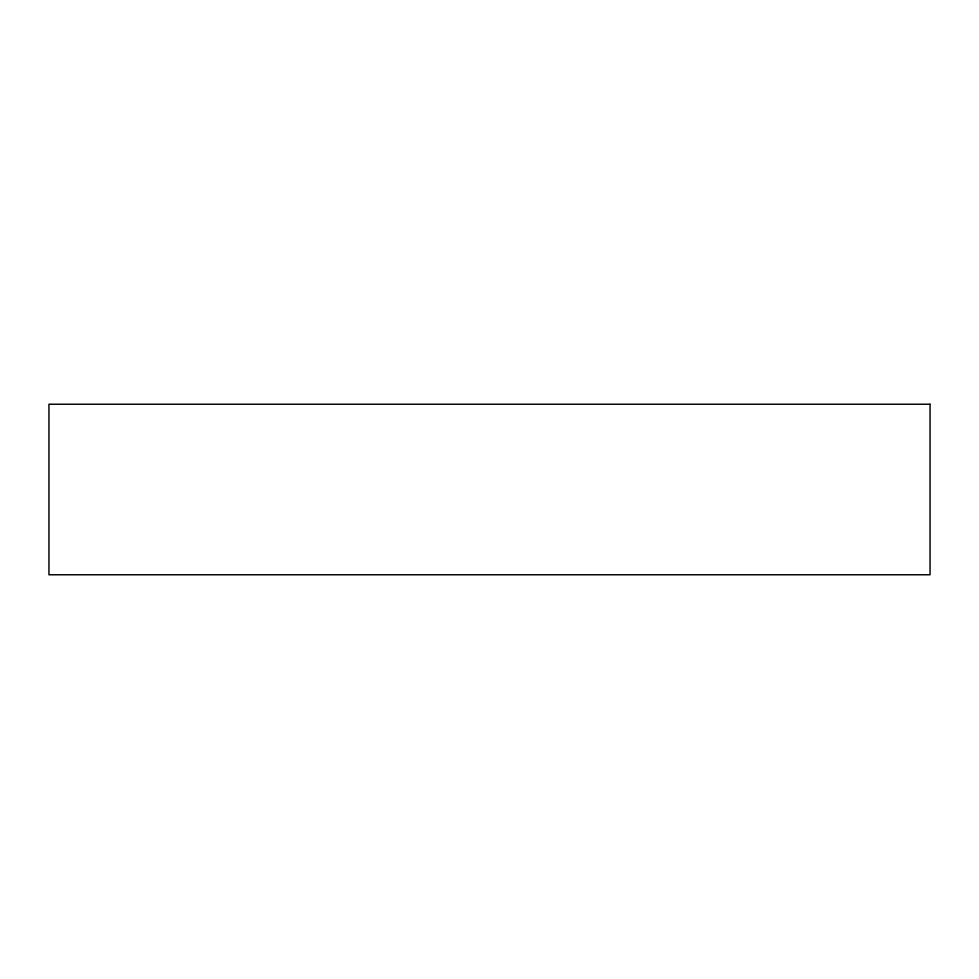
<?xml version="1.0" encoding="UTF-8"?>
<svg xmlns="http://www.w3.org/2000/svg" width="979" height="979" viewBox="0 0 979 979"><rect width="100%" height="100%" fill="white"/><g stroke="black" fill="none" stroke-linecap="round" stroke-linejoin="round"><path stroke-width="1.47" d="M930.05 404.229L48.95 404.229L48.95 574.771L930.05 574.771L930.05 404.229"/></g></svg>
